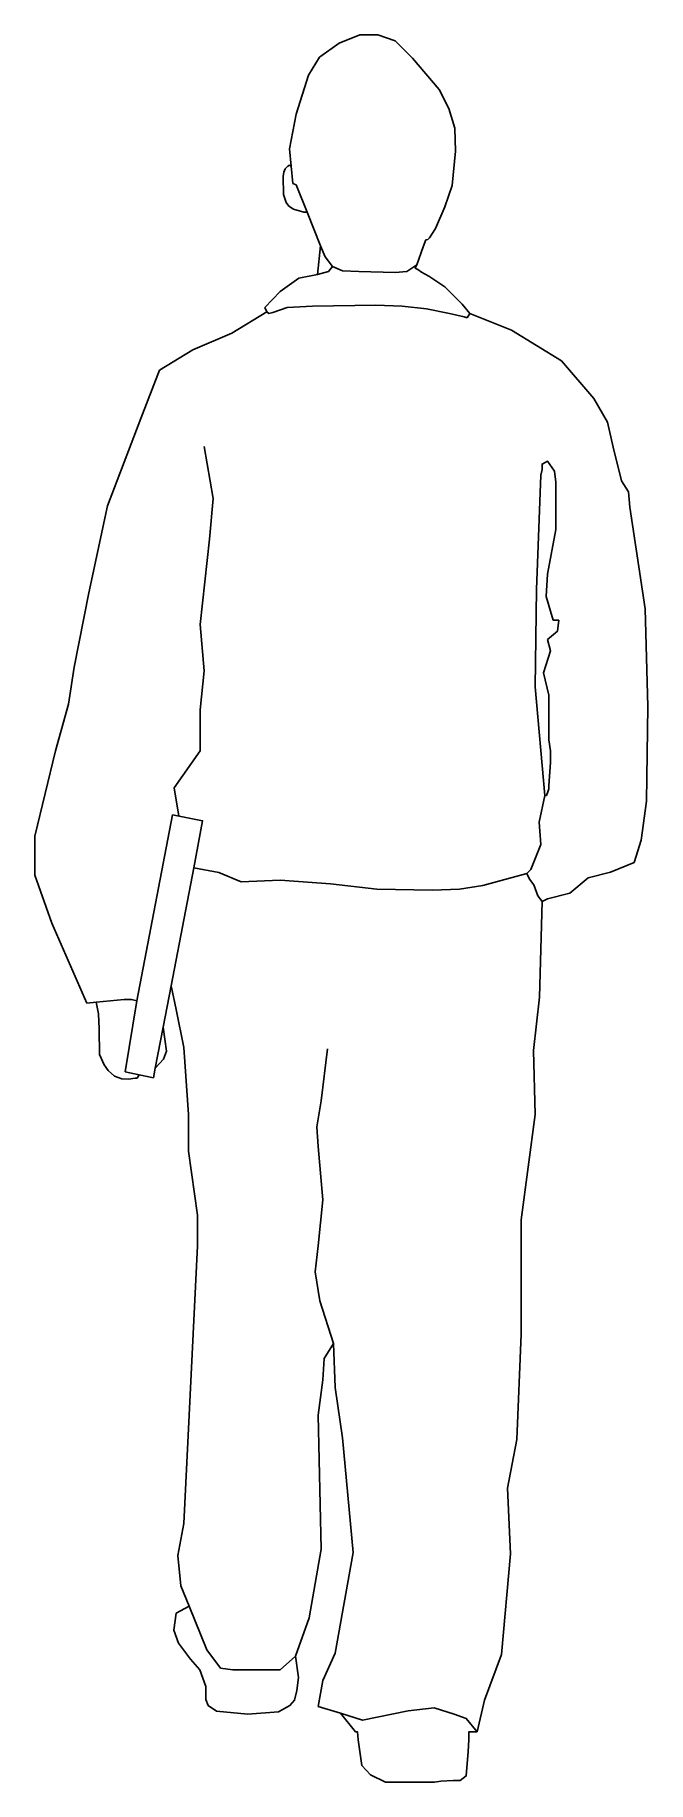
# Model space of a CAD drawing. Header units: metres. Extents: x -0.35 to 0.26, y 0 to 1.73.
import ezdxf

# ---------------------------------------------------------------- set-up
doc = ezdxf.new("R2010")
doc.units = ezdxf.units.M

msp = doc.modelspace()

# ---------------------------------------------------------------- linework, layer by layer
for p, q in [((-0.0458, 1.7207), (-0.0254, 1.7288)), ((-0.0254, 1.7288), (-0.0075, 1.7288)), ((-0.0075, 1.7288), (0.0097, 1.7231)), ((-0.0654, 1.7068), (-0.0458, 1.7207)), ((0.0097, 1.7231), (0.0268, 1.706)), ((-0.076, 1.6889), (-0.0654, 1.7068)), ((0.0268, 1.706), (0.0529, 1.675)), ((-0.0882, 1.6505), (-0.076, 1.6889)), ((0.0529, 1.675), (0.0627, 1.6562)), ((-0.0948, 1.6163), (-0.0882, 1.6505)), ((0.0627, 1.6562), (0.0684, 1.6367)), ((0.0684, 1.6367), (0.0692, 1.6138)), ((-0.0931, 1.5991), (-0.0948, 1.6163)), ((0.0659, 1.58), (0.0692, 1.6138)), ((-0.1004, 1.593), (-0.1011, 1.5887)), ((-0.0991, 1.5965), (-0.1004, 1.593)), ((-0.0966, 1.599), (-0.0991, 1.5965)), ((-0.095, 1.5999), (-0.0966, 1.599)), ((-0.0931, 1.5991), (-0.095, 1.5999)), ((-0.0915, 1.582), (-0.0931, 1.5991)), ((-0.1011, 1.5887), (-0.1009, 1.5711)), ((-0.0882, 1.5804), (-0.0915, 1.582)), ((-0.0774, 1.5535), (-0.0882, 1.5804)), ((0.0585, 1.5589), (0.0659, 1.58)), ((-0.1009, 1.5711), (-0.0982, 1.5632)), ((-0.0982, 1.5632), (-0.0954, 1.5593)), ((-0.0954, 1.5593), (-0.0911, 1.5563)), ((-0.0808, 1.5536), (-0.0911, 1.5563)), ((0.0585, 1.5589), (0.0494, 1.5374)), ((-0.0808, 1.5536), (-0.0774, 1.5535)), ((-0.0641, 1.5203), (-0.0774, 1.5535)), ((0.0399, 1.5261), (0.0374, 1.5192)), ((0.0399, 1.5261), (0.042, 1.5263)), ((0.042, 1.5263), (0.0434, 1.528)), ((0.0434, 1.528), (0.0494, 1.5374)), ((-0.0673, 1.4919), (-0.0641, 1.5203)), ((-0.0597, 1.5094), (-0.0641, 1.5203)), ((-0.0523, 1.4996), (-0.0597, 1.5094)), ((-0.1042, 1.4749), (-0.0857, 1.4881)), ((-0.0857, 1.4881), (-0.0673, 1.4919)), ((-0.0673, 1.4919), (-0.0565, 1.4947)), ((-0.0565, 1.4947), (-0.0523, 1.4996)), ((-0.0425, 1.4955), (-0.0523, 1.4996)), ((-0.0262, 1.4947), (-0.0425, 1.4955)), ((0.0097, 1.4939), (-0.0262, 1.4947)), ((0.0211, 1.4947), (0.0097, 1.4939)), ((0.0309, 1.5012), (0.0211, 1.4947)), ((-0.1193, 1.4593), (-0.1042, 1.4749)), ((-0.1172, 1.4548), (-0.1519, 1.4337)), ((-0.1193, 1.4593), (-0.1172, 1.4548)), ((-0.1172, 1.4548), (-0.1153, 1.4533)), ((-0.1153, 1.4533), (-0.1114, 1.4543)), ((-0.1114, 1.4543), (-0.0973, 1.4592)), ((-0.0973, 1.4592), (-0.0722, 1.4606)), ((-0.0722, 1.4606), (-0.0097, 1.4616)), ((-0.0097, 1.4616), (0.0164, 1.4606)), ((0.0164, 1.4606), (0.0406, 1.4577)), ((0.0406, 1.4577), (0.0634, 1.4533)), ((0.0634, 1.4533), (0.0779, 1.45)), ((0.0808, 1.449), (0.0834, 1.4533)), ((0.0779, 1.45), (0.0808, 1.449)), ((-0.1702, 1.2703), (-0.1794, 1.3217)), ((-0.1739, 1.2299), (-0.1702, 1.2703)), ((-0.1831, 1.1454), (-0.1739, 1.2299)), ((-0.1794, 1.0995), (-0.1831, 1.1454)), ((-0.1831, 1.061), (-0.1794, 1.0995)), ((-0.1831, 1.0206), (-0.1831, 1.061)), ((-0.2088, 0.9838), (-0.1831, 1.0206)), ((-0.2043, 0.9557), (-0.2088, 0.9838)), ((0.152, 0.95), (0.1575, 0.9761)), ((-0.2458, 0.7732), (-0.2107, 0.957)), ((-0.1896, 0.9047), (-0.212, 0.7878)), ((0.1423, 0.8934), (0.1396, 0.8989)), ((0.1465, 0.8879), (0.1423, 0.8934)), ((0.1506, 0.8769), (0.1465, 0.8879)), ((0.1548, 0.8714), (0.1506, 0.8769)), ((-0.2859, 0.7717), (-0.2584, 0.7745)), ((-0.2584, 0.7745), (-0.251, 0.7745)), ((-0.2574, 0.7027), (-0.2458, 0.7732)), ((-0.251, 0.7745), (-0.2458, 0.7732)), ((-0.2434, 0.6998), (-0.2574, 0.7027)), ((-0.0605, 0.419), (-0.0514, 0.4341)), ((-0.062, 0.3979), (-0.0605, 0.419)), ((-0.0665, 0.3632), (-0.062, 0.3979)), ((-0.0665, 0.3632), (-0.0635, 0.2303)), ((-0.1042, 0.1111), (-0.0891, 0.1247)), ((-0.062, 0.1005), (-0.0499, 0.1277)), ((-0.0665, 0.0749), (-0.062, 0.1005)), ((-0.0446, 0.0681), (-0.0665, 0.0749))]:
    msp.add_line(p, q)
for points in [[(0.0374, 1.5192), (0.0309, 1.5012), (0.0292, 1.4982), (0.032, 1.4966), (0.0356, 1.4942), (0.0428, 1.4903), (0.0586, 1.4795), (0.0758, 1.4625), (0.0834, 1.4533), (0.1244, 1.4366), (0.1741, 1.4063), (0.2058, 1.369), (0.2195, 1.3456), (0.2251, 1.3208), (0.2333, 1.2877), (0.2402, 1.2767), (0.2416, 1.2615), (0.2568, 1.1609), (0.2595, 1.0644), (0.2581, 0.9706), (0.2526, 0.932), (0.2457, 0.91), (0.2223, 0.9003), (0.2002, 0.8948), (0.1823, 0.8796), (0.1603, 0.8741), (0.1548, 0.8714), (0.1523, 0.7767), (0.1463, 0.7239), (0.1478, 0.6605), (0.1342, 0.5563), (0.1342, 0.4431), (0.1297, 0.339), (0.1206, 0.2907), (0.1237, 0.2258), (0.1146, 0.1262), (0.098, 0.0809), (0.0905, 0.0497), (0.0799, 0.0628), (0.0678, 0.0673), (0.0482, 0.0734), (0.0225, 0.0704), (-0.0227, 0.0613), (-0.0446, 0.0681), (-0.0295, 0.0497), (-0.0278, 0.0497), (-0.0269, 0.0417), (-0.0235, 0.0165), (-0.0148, 0.007), (0, 0), (0.0484, 0), (0.0547, 0.0009), (0.0669, 0.0017), (0.0739, 0.0017), (0.0799, 0.0061), (0.0817, 0.0304), (0.0825, 0.0417), (0.0825, 0.0497), (0.0905, 0.0497)], [(-0.1519, 1.4337), (-0.1904, 1.4172), (-0.2235, 1.397), (-0.2418, 1.3493), (-0.2749, 1.263), (-0.2933, 1.1767), (-0.3079, 1.1032), (-0.3135, 1.0665), (-0.3263, 1.0206), (-0.3465, 0.9361), (-0.3465, 0.8975), (-0.33, 0.8498), (-0.2951, 0.7708), (-0.2859, 0.7717), (-0.2837, 0.7601), (-0.2832, 0.7453), (-0.2827, 0.7199), (-0.2781, 0.7097), (-0.2741, 0.7041), (-0.268, 0.6985), (-0.2608, 0.696), (-0.2542, 0.6955), (-0.2476, 0.6965), (-0.2456, 0.6965), (-0.2434, 0.6998), (-0.2294, 0.6969), (-0.2276, 0.7065), (-0.2198, 0.7471), (-0.2166, 0.7234), (-0.2196, 0.7153), (-0.2276, 0.7065)], [(-0.2107, 0.957), (-0.1808, 0.9512), (-0.1896, 0.9047), (-0.1647, 0.9), (-0.1426, 0.8908), (-0.1041, 0.8926), (-0.0544, 0.8889), (-0.0085, 0.8834), (0.0466, 0.8825), (0.0733, 0.8834), (0.0962, 0.8871), (0.1396, 0.8989), (0.1437, 0.9031), (0.1534, 0.9279), (0.152, 0.95)], [(-0.2198, 0.7471), (-0.212, 0.7878), (-0.2069, 0.7646), (-0.1993, 0.7269), (-0.1948, 0.6605), (-0.1948, 0.6243), (-0.1857, 0.5609), (-0.1857, 0.5307), (-0.1993, 0.256), (-0.2054, 0.2243), (-0.2023, 0.1941), (-0.1942, 0.174), (-0.1767, 0.1307), (-0.1631, 0.1126), (-0.151, 0.1111), (-0.1042, 0.1111)], [(-0.0499, 0.1277), (-0.0318, 0.2273), (-0.0424, 0.3405), (-0.0499, 0.3903), (-0.0514, 0.4341), (-0.065, 0.4763), (-0.0695, 0.505), (-0.0665, 0.5307), (-0.062, 0.576), (-0.0665, 0.6288), (-0.068, 0.6484), (-0.0635, 0.6741), (-0.0574, 0.7254)], [(-0.1942, 0.174), (-0.207, 0.167), (-0.2092, 0.1504), (-0.2047, 0.1375), (-0.1926, 0.1217), (-0.1836, 0.1111), (-0.1775, 0.0945), (-0.1775, 0.0816), (-0.1753, 0.0756), (-0.1669, 0.0703), (-0.136, 0.0673), (-0.1058, 0.0696), (-0.0945, 0.0756), (-0.0899, 0.0809), (-0.0877, 0.0907), (-0.0861, 0.1035), (-0.0891, 0.1247), (-0.0756, 0.1624), (-0.0635, 0.2303)]]:
    msp.add_lwpolyline(points)
msp.add_lwpolyline([(0.1713, 1.1498), (0.1699, 1.1388), (0.1603, 1.1305), (0.163, 1.1195), (0.1561, 1.0975), (0.1616, 1.0754), (0.1616, 1.0313), (0.163, 1.0203), (0.163, 1.0092), (0.1616, 0.9858), (0.1616, 0.9829), (0.1606, 0.9799), (0.1591, 0.9764), (0.1575, 0.9761), (0.1479, 1.0837), (0.1492, 1.1802), (0.1534, 1.2932), (0.1548, 1.2987), (0.1548, 1.3042), (0.1603, 1.307), (0.1672, 1.2973), (0.1685, 1.2863), (0.1685, 1.2394), (0.1603, 1.1953), (0.1589, 1.1733), (0.1658, 1.1498)], close=True)

doc.saveas('drawing.dxf')
